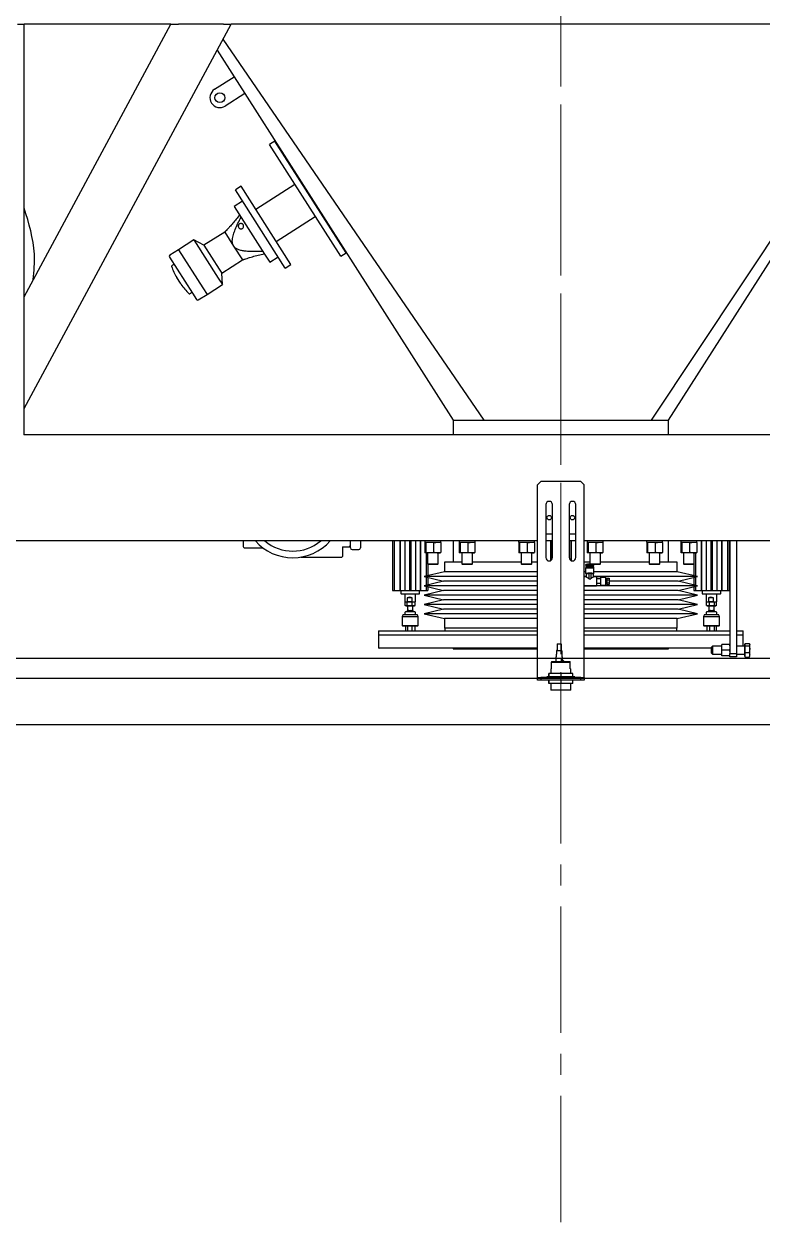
# Model space of a CAD drawing. Header units: millimetres. Extents: x 163705 to 1616509, y 81827 to 302547.
# Drawn here: x 1453676 to 1454789, y 142309 to 144117 of the extents above; entities that cross this region are included whole.
import ezdxf

# ---------------------------------------------------------------- set-up
doc = ezdxf.new("R2010")
doc.units = ezdxf.units.MM
doc.header["$LTSCALE"] = 10
doc.linetypes.add('ACAD_ISO02W100', pattern=[15, 12, -3])
doc.linetypes.add('CENTER2', pattern=[28.575, 19.05, -3.175, 3.175, -3.175])
for name, color, linetype, lineweight in [('1-中心线', 1, 'CENTER2', 0), ('1-建筑轮廓', 7, 'Continuous', 20), ('1-虚线', 8, 'ACAD_ISO02W100', 0)]:
    doc.layers.add(name, color=color, linetype=linetype, lineweight=lineweight)
doc.layers.add('1-隐线', color=8, linetype='Continuous')

# ---------------------------------------------------------------- blocks, each defined once
blk = doc.blocks.new('*U288')
for p, q in [((0, 100, -1), (15400, 100, -19.8)), ((0, 70, -1), (15400, 70, -19.8)), ((0, 0, -0.9), (15400, 0, -21.3))]:
    blk.add_line(p, q)
blk = doc.blocks.new('G$CABE3B3DF')
for p, q in [((991, 1266), (1001, 1266)), ((1001, 685.9), (1313.4, 1266)), ((1001, 854.6), (1222.5, 1266)), ((1222.5, 1266), (1001, 1266)), ((1001, 854.6), (1001, 1266)), ((1222.5, 1266), (1233.9, 1266)), ((1302, 1266), (1233.9, 1266)), ((1302, 1266), (1313.4, 1266)), ((2308.6, 1266), (1313.4, 1266)), ((1301.2, 1243.5), (1694.7, 668)), ((2324.5, 1236.4), (1947.2, 668)), ((1292.3, 1226.8), (1317.9, 1186.5)), ((1973.5, 668), (2329.7, 1226.8)), ((1288.4, 1167.7), (1317.9, 1186.5)), ((1317.9, 1186.5), (1334, 1161.2)), ((1334, 1161.2), (1304.5, 1142.4)), ((1334, 1161.2), (1648.5, 668)), ((1379.7, 1089.6), (1371.3, 1084.2)), ((1487.2, 920.9), (1379.7, 1089.6)), ((1478.8, 915.6), (1371.3, 1084.2)), ((1328.4, 1021.3), (1320, 1015.9)), ((1395.2, 897.8), (1320, 1015.9)), ((1403.6, 903.2), (1328.4, 1021.3)), ((1409.7, 1023.9), (1350.7, 986.3)), ((1330.7, 999), (1318.1, 991)), ((1318.1, 991), (1363.9, 919)), ((1381.3, 938.2), (1440.4, 975.8)), ((1303.8, 952.2), (1272.5, 932.3)), ((1303.8, 952.2), (1317.2, 931.1)), ((1234.1, 925.6), (1221, 917.2)), ((1257.3, 940.4), (1234.1, 925.6)), ((1234.1, 925.6), (1270.8, 868)), ((1234.1, 925.6), (1270.8, 868)), ((1272.5, 932.3), (1257.3, 940.4)), ((1257.3, 940.4), (1294.1, 882.8)), ((1272.5, 932.3), (1295.5, 896.3)), ((1317.2, 931.1), (1330.7, 910.1)), ((1220.4, 914.5), (1255.3, 859.8)), ((1299.4, 890.1), (1330.7, 910.1)), ((1363.9, 919), (1371.8, 906.6)), ((1371.8, 906.6), (1384.5, 914.7)), ((1478.8, 915.6), (1487.2, 920.9)), ((1227, 903.2), (1223.8, 901.2)), ((1295.5, 896.3), (1299.4, 890.1)), ((1300.3, 872.9), (1299.4, 890.1)), ((1395.2, 897.8), (1403.6, 903.2)), ((1236.9, 875), (1231.4, 883.4)), ((1237.8, 873.5), (1236.9, 875)), ((1277.1, 858.1), (1300.3, 872.9)), ((1294.1, 882.8), (1300.3, 872.9)), ((1001, 833.5), (1001, 854.6)), ((1250.7, 859.1), (1253.8, 861.1)), ((1255.3, 859.8), (1261.2, 850.4)), ((1264, 849.8), (1277.1, 858.1)), ((1270.8, 868), (1277.1, 858.1)), ((1270.8, 868), (1277.1, 858.1)), ((1001, 707), (1001, 833.5)), ((1001, 685.9), (1001, 707)), ((1001, 646), (1001, 685.9)), ((1648.5, 668), (1648.5, 646)), ((1648.5, 668), (1694.7, 668)), ((1648.5, 668), (1973.5, 668)), ((1694.7, 668), (1947.2, 668)), ((1947.2, 668), (1973.5, 668)), ((1973.5, 646), (1973.5, 668)), ((2621.2, 646), (1000.8, 646)), ((1781, 575.7), (1776, 570.7)), ((1776, 280.7), (1776, 570.7)), ((1841, 575.7), (1781, 575.7)), ((1846, 570.7), (1841, 575.7)), ((1846, 280.7), (1846, 570.7)), ((1788.5, 540.7), (1788.5, 460.7)), ((1798.5, 460.7), (1798.5, 540.7)), ((1823.5, 540.7), (1823.5, 460.7)), ((1833.5, 460.7), (1833.5, 540.7)), ((1798.5, 496), (1788.5, 496)), ((1833.5, 496), (1823.5, 496)), ((1776, 486), (565, 486)), ((1331.5, 486), (1331.5, 478.5)), ((1334.5, 475.5), (1361.5, 475.5)), ((1481.5, 477), (1490.5, 477)), ((1481.5, 477), (1481.5, 462.5)), ((1493.5, 480), (1493.5, 486)), ((1493.5, 475.5), (1493.5, 480)), ((1496, 473), (1506, 473)), ((1508.5, 486), (1508.5, 475.5)), ((1557.2, 486), (1557.2, 411)), ((1559.6, 486), (1559.6, 411)), ((1568.2, 486), (1568.2, 411)), ((1568.7, 486), (1568.7, 411)), ((1575.5, 486), (1575.5, 411)), ((1582.7, 486), (1582.7, 411)), ((1584.7, 486), (1584.7, 411)), ((1591.9, 486), (1591.9, 411)), ((1598.7, 486), (1598.7, 411)), ((1599.2, 486), (1599.2, 411)), ((1605.6, 486), (1605.6, 483.9)), ((1605.6, 483.9), (1630, 483.9)), ((1605.9, 483.4), (1606.5, 483.9)), ((1605.9, 483.4), (1605.9, 468.4)), ((1606.5, 483.9), (1607.1, 483.4)), ((1607.1, 483.4), (1613, 483.9)), ((1607.1, 483.4), (1607.1, 468.4)), ((1613, 483.9), (1619, 483.4)), ((1619, 483.4), (1619, 468.4)), ((1624.3, 483.9), (1629.7, 483.4)), ((1629.7, 483.4), (1629.1, 483.9)), ((1629.7, 483.4), (1629.7, 468.4)), ((1630, 483.9), (1630, 486)), ((1648.5, 486), (1648.5, 454)), ((1657.4, 486), (1657.4, 483.9)), ((1657.4, 483.9), (1681.8, 483.9)), ((1657.7, 483.4), (1658.3, 483.9)), ((1657.7, 483.4), (1657.7, 468.4)), ((1658.3, 483.9), (1658.9, 483.4)), ((1658.9, 483.4), (1664.8, 483.9)), ((1658.9, 483.4), (1658.9, 468.4)), ((1664.8, 483.9), (1670.7, 483.4)), ((1670.7, 483.4), (1670.7, 468.4)), ((1676.1, 483.9), (1681.4, 483.4)), ((1681.4, 483.4), (1680.9, 483.9)), ((1681.4, 483.4), (1681.4, 468.4)), ((1681.8, 483.9), (1681.8, 486)), ((1747.1, 486), (1747.1, 483.9)), ((1747.1, 483.9), (1771.4, 483.9)), ((1747.4, 483.4), (1747.9, 483.9)), ((1747.4, 483.4), (1747.4, 468.4)), ((1747.9, 483.9), (1748.5, 483.4)), ((1748.5, 483.4), (1754.5, 483.9)), ((1748.5, 483.4), (1748.5, 468.4)), ((1754.5, 483.9), (1760.4, 483.4)), ((1760.4, 483.4), (1760.4, 468.4)), ((1765.8, 483.9), (1771.1, 483.4)), ((1771.1, 483.4), (1770.5, 483.9)), ((1771.1, 483.4), (1771.1, 468.4)), ((1771.4, 483.9), (1771.4, 486)), ((1798.5, 486), (1788.5, 486)), ((1795.5, 486), (1795.5, 456.1)), ((1796, 486), (1796, 456.3)), ((1833.5, 486), (1823.5, 486)), ((1826, 486), (1826, 456.3)), ((1826.5, 486), (1826.5, 456.1)), ((2481, 486), (1846, 486)), ((1850.6, 486), (1850.6, 483.9)), ((1850.6, 483.9), (1874.9, 483.9)), ((1850.9, 483.4), (1851.5, 483.9)), ((1850.9, 483.4), (1850.9, 468.4)), ((1851.5, 483.9), (1852.1, 483.4)), ((1852.1, 483.4), (1858, 483.9)), ((1852.1, 483.4), (1852.1, 468.4)), ((1858, 483.9), (1863.9, 483.4)), ((1863.9, 483.4), (1863.9, 468.4)), ((1869.3, 483.9), (1874.6, 483.4)), ((1874.6, 483.4), (1874.1, 483.9)), ((1874.6, 483.4), (1874.6, 468.4)), ((1874.9, 483.9), (1874.9, 486)), ((1940.2, 486), (1940.2, 483.9)), ((1940.2, 483.9), (1964.6, 483.9)), ((1940.6, 483.4), (1941.1, 483.9)), ((1940.6, 483.4), (1940.6, 468.4)), ((1941.1, 483.9), (1941.7, 483.4)), ((1941.7, 483.4), (1947.7, 483.9)), ((1941.7, 483.4), (1941.7, 468.4)), ((1947.7, 483.9), (1953.6, 483.4)), ((1953.6, 483.4), (1953.6, 468.4)), ((1958.9, 483.9), (1964.3, 483.4)), ((1964.3, 483.4), (1963.7, 483.9)), ((1964.3, 483.4), (1964.3, 468.4)), ((1964.6, 483.9), (1964.6, 486)), ((1973.5, 454), (1973.5, 486)), ((1992, 486), (1992, 483.9)), ((1992, 483.9), (2016.4, 483.9)), ((1992.3, 483.4), (1992.9, 483.9)), ((1992.3, 483.4), (1992.3, 468.4)), ((1992.9, 483.9), (1993.5, 483.4)), ((1993.5, 483.4), (1999.4, 483.9)), ((1993.5, 483.4), (1993.5, 468.4)), ((1999.4, 483.9), (2005.3, 483.4)), ((2005.3, 483.4), (2005.3, 468.4)), ((2010.7, 483.9), (2016.1, 483.4)), ((2016.1, 483.4), (2015.5, 483.9)), ((2016.1, 483.4), (2016.1, 468.4)), ((2016.4, 483.9), (2016.4, 486)), ((2022.8, 486), (2022.8, 411)), ((2023.3, 486), (2023.3, 411)), ((2030.1, 486), (2030.1, 411)), ((2037.3, 486), (2037.3, 411)), ((2039.3, 486), (2039.3, 411)), ((2046.5, 486), (2046.5, 411)), ((2053.3, 486), (2053.3, 411)), ((2053.8, 486), (2053.8, 411)), ((2062.4, 486), (2062.4, 411)), ((2064.8, 486), (2064.8, 411)), ((2066, 486), (2066, 316)), ((2076, 486), (2076, 316)), ((1418.7, 461.5), (1480.5, 461.5)), ((1606.5, 468), (1605.9, 468.4)), ((1607.1, 468.4), (1606.5, 468)), ((1613, 468), (1606.5, 468)), ((1613, 468), (1607.1, 468.4)), ((1607.8, 468), (1607.8, 432.7)), ((1609.8, 468), (1609.8, 451.5)), ((1619, 468.4), (1613, 468)), ((1624.3, 468), (1613, 468)), ((1629.7, 468.4), (1624.3, 468)), ((1624.3, 468), (1629.1, 468)), ((1625.8, 451.5), (1625.8, 468)), ((1629.1, 468), (1629.7, 468.4)), ((1635.5, 454), (1635.5, 439.4)), ((1661.6, 454), (1635.5, 454)), ((1658.3, 468), (1657.7, 468.4)), ((1658.9, 468.4), (1658.3, 468)), ((1664.8, 468), (1658.3, 468)), ((1664.8, 468), (1658.9, 468.4)), ((1661.6, 468), (1661.6, 451.5)), ((1670.7, 468.4), (1664.8, 468)), ((1676.1, 468), (1664.8, 468)), ((1681.4, 468.4), (1676.1, 468)), ((1676.1, 468), (1680.9, 468)), ((1677.6, 451.5), (1677.6, 468)), ((1751.2, 454), (1677.6, 454)), ((1680.9, 468), (1681.4, 468.4)), ((1747.9, 468), (1747.4, 468.4)), ((1748.5, 468.4), (1747.9, 468)), ((1754.5, 468), (1747.9, 468)), ((1754.5, 468), (1748.5, 468.4)), ((1751.2, 468), (1751.2, 451.5)), ((1760.4, 468.4), (1754.5, 468)), ((1765.8, 468), (1754.5, 468)), ((1771.1, 468.4), (1765.8, 468)), ((1765.8, 468), (1770.6, 468)), ((1767.2, 451.5), (1767.2, 468)), ((1776, 454), (1767.2, 454)), ((1770.5, 468), (1771.1, 468.4)), ((1854.8, 454), (1846, 454)), ((1851.5, 468), (1850.9, 468.4)), ((1852.1, 468.4), (1851.5, 468)), ((1858, 468), (1851.5, 468)), ((1858, 468), (1852.1, 468.4)), ((1854.8, 468), (1854.8, 451.5)), ((1863.9, 468.4), (1858, 468)), ((1869.3, 468), (1858, 468)), ((1874.6, 468.4), (1869.3, 468)), ((1869.3, 468), (1874.1, 468)), ((1870.8, 451.5), (1870.8, 468)), ((1944.4, 454), (1870.8, 454)), ((1874.1, 468), (1874.6, 468.4)), ((1941.1, 468), (1940.6, 468.4)), ((1941.7, 468.4), (1941.1, 468)), ((1947.7, 468), (1941.1, 468)), ((1947.7, 468), (1941.7, 468.4)), ((1944.4, 468), (1944.4, 451.5)), ((1953.6, 468.4), (1947.7, 468)), ((1958.9, 468), (1947.7, 468)), ((1964.3, 468.4), (1958.9, 468)), ((1958.9, 468), (1963.7, 468)), ((1960.4, 451.5), (1960.4, 468)), ((1986.5, 454), (1960.4, 454)), ((1963.7, 468), (1964.3, 468.4)), ((1986.5, 439.4), (1986.5, 454)), ((1992.9, 468), (1992.3, 468.4)), ((1993.5, 468.4), (1992.9, 468)), ((1999.4, 468), (1992.9, 468)), ((1999.4, 468), (1993.5, 468.4)), ((1996.2, 468), (1996.2, 451.5)), ((2005.3, 468.4), (1999.4, 468)), ((2010.7, 468), (1999.4, 468)), ((2016.1, 468.4), (2010.7, 468)), ((2010.7, 468), (2015.5, 468)), ((2012.2, 451.5), (2012.2, 468)), ((2014.2, 468), (2014.2, 432.7)), ((2015.5, 468), (2016.1, 468.4)), ((1635.5, 439.4), (1604.7, 432)), ((1609.8, 451.5), (1610.8, 450.5)), ((1609.8, 451.5), (1625.8, 451.5)), ((1610.2, 451.1), (1610.2, 433.3)), ((1624.8, 450.5), (1610.8, 450.5)), ((1624.8, 450.5), (1625.8, 451.5)), ((1776, 439.4), (1635.5, 439.4)), ((1661.6, 451.5), (1662.6, 450.5)), ((1661.6, 451.5), (1677.6, 451.5)), ((1676.6, 450.5), (1662.6, 450.5)), ((1676.6, 450.5), (1677.6, 451.5)), ((1751.2, 451.5), (1752.2, 450.5)), ((1751.2, 451.5), (1767.2, 451.5)), ((1766.2, 450.5), (1752.2, 450.5)), ((1766.2, 450.5), (1767.2, 451.5)), ((1848.4, 439.4), (1846, 439.4)), ((1848.4, 450), (1848.4, 448.6)), ((1848.4, 444.8), (1848.4, 436.9)), ((1848.8, 446.8), (1848.4, 444.8)), ((1848.5, 436.8), (1849.1, 436.2)), ((1851.5, 450.7), (1848.7, 450.2)), ((1848.9, 447.5), (1848.9, 446.8)), ((1849.2, 447.8), (1849, 447.6)), ((1849.1, 436.2), (1849.1, 431.9)), ((1851, 448.3), (1851, 447.9)), ((1853.2, 436.7), (1853.2, 428.9)), ((1854.8, 451.5), (1855.5, 450.8)), ((1854.8, 451.5), (1870.8, 451.5)), ((1856.2, 436.7), (1856.2, 428.9)), ((1860.7, 450.2), (1857.9, 450.7)), ((1858.4, 447.9), (1858.4, 448.3)), ((1869.8, 450.5), (1859.1, 450.5)), ((1860.4, 447.6), (1860.2, 447.8)), ((1860.3, 436.2), (1860.9, 436.8)), ((1860.3, 431.9), (1860.3, 436.2)), ((1860.4, 446.8), (1860.4, 447.5)), ((1860.9, 444.8), (1860.6, 446.8)), ((1860.9, 448.6), (1860.9, 450)), ((1860.9, 436.9), (1860.9, 444.8)), ((1986.5, 439.4), (1860.9, 439.4)), ((1869.8, 450.5), (1870.8, 451.5)), ((1944.4, 451.5), (1945.4, 450.5)), ((1944.4, 451.5), (1960.4, 451.5)), ((1959.4, 450.5), (1945.4, 450.5)), ((1959.4, 450.5), (1960.4, 451.5)), ((2017.3, 432), (1986.5, 439.4)), ((1996.2, 451.5), (1997.2, 450.5)), ((1996.2, 451.5), (2012.2, 451.5)), ((2011.2, 450.5), (1997.2, 450.5)), ((2011.2, 450.5), (2012.2, 451.5)), ((2011.8, 451.1), (2011.8, 433.3)), ((1604.7, 432), (1633.9, 425)), ((1776, 432), (1604.7, 432)), ((1633.9, 425), (1604.7, 418)), ((1604.7, 418), (1633.9, 411)), ((1776, 418), (1604.7, 418)), ((1607.8, 431.2), (1607.8, 418.7)), ((1607.8, 417.2), (1607.8, 411)), ((1610.2, 430.6), (1610.2, 419.3)), ((1610.2, 416.6), (1610.2, 411)), ((1776, 425), (1633.9, 425)), ((1849.1, 432), (1846, 432)), ((1849.1, 431.9), (1846, 431.9)), ((1846, 418.1), (1864.9, 418.1)), ((2017.3, 418), (1846, 418)), ((2017.3, 432), (1860.3, 432)), ((1864.9, 431.9), (1860.3, 431.9)), ((1864.9, 431.9), (1864.9, 428.6)), ((1870.9, 431.9), (1864.9, 431.9)), ((1864.9, 431.9), (1864.9, 431.9)), ((1864.9, 428.6), (1864.9, 421.8)), ((1870.9, 428.6), (1864.9, 428.6)), ((1864.9, 428.6), (1864.9, 428.6)), ((1864.9, 428.6), (1864.9, 428.6)), ((1864.9, 421.8), (1864.9, 421.7)), ((1864.9, 421.7), (1864.9, 418.1)), ((1870.9, 421.7), (1864.9, 421.7)), ((1864.9, 421.7), (1864.9, 421.7)), ((1864.9, 418.1), (1864.9, 418)), ((1870.9, 418), (1864.9, 418)), ((1870.9, 431.9), (1870.9, 428.6)), ((1878.3, 430.9), (1870.9, 430.9)), ((1870.9, 428.6), (1870.9, 421.7)), ((1870.9, 421.7), (1870.9, 418)), ((1870.9, 419.1), (1878.3, 419.1)), ((1879.3, 429), (1878.3, 430.9)), ((1878.3, 430.9), (1878.3, 419.1)), ((1878.3, 419.1), (1879.3, 421)), ((1880.3, 429), (1879.3, 429)), ((1879.3, 429), (1879.3, 421)), ((1879.3, 421), (1880.3, 421)), ((1880.3, 429.6), (1880.3, 428.5)), ((1880.3, 429.6), (1884.1, 429.6)), ((1880.3, 428.5), (1880.3, 427.4)), ((1880.3, 427.4), (1880.3, 425.1)), ((1880.3, 427.4), (1884.1, 427.4)), ((1880.3, 425.1), (1880.3, 422.8)), ((1880.3, 422.8), (1880.3, 421.6)), ((1880.3, 422.8), (1884.1, 422.8)), ((1880.3, 421.6), (1880.3, 420.3)), ((1880.3, 420.3), (1884.1, 420.3)), ((1884.1, 429.6), (1884.1, 427.4)), ((1884.1, 427.4), (1884.1, 422.8)), ((1988.1, 425), (1884.1, 425)), ((1884.1, 422.8), (1884.1, 420.3)), ((1988.1, 425), (2017.3, 432)), ((2017.3, 418), (1988.1, 425)), ((1988.1, 411), (2017.3, 418)), ((2011.8, 430.6), (2011.8, 419.3)), ((2011.8, 416.6), (2011.8, 411)), ((2014.2, 431.2), (2014.2, 418.7)), ((2014.2, 417.2), (2014.2, 411)), ((1557.2, 411), (1559.6, 411)), ((1559.6, 411), (1568.2, 411)), ((1568.2, 411), (1568.7, 411)), ((1568.7, 411), (1575.3, 411)), ((1569.7, 411), (1569.7, 406.5)), ((1570.2, 406), (1597.2, 406)), ((1575.3, 411), (1575.5, 411)), ((1575.5, 411), (1582.7, 411)), ((1575.7, 406), (1575.7, 394.2)), ((1579.2, 400), (1579.2, 394.2)), ((1586.9, 400), (1579.2, 400)), ((1582.7, 411), (1582.9, 411)), ((1582.9, 411), (1584.5, 411)), ((1584.5, 411), (1584.7, 411)), ((1584.7, 411), (1591.9, 411)), ((1586.9, 394.2), (1586.9, 400)), ((1591.7, 394.2), (1591.7, 406)), ((1591.9, 411), (1592.1, 411)), ((1592.1, 411), (1598.7, 411)), ((1597.7, 406.5), (1597.7, 411)), ((1598.7, 411), (1599.2, 411)), ((1599.2, 411), (1607.8, 411)), ((1633.9, 411), (1604.7, 404)), ((1604.7, 404), (1633.9, 397)), ((1776, 404), (1604.7, 404)), ((1607.8, 411), (1610.2, 411)), ((1776, 411), (1633.9, 411)), ((1988.1, 411), (1846, 411)), ((2017.3, 404), (1846, 404)), ((2017.3, 404), (1988.1, 411)), ((1988.1, 397), (2017.3, 404)), ((2011.8, 411), (2014.2, 411)), ((2014.2, 411), (2022.8, 411)), ((2022.8, 411), (2023.3, 411)), ((2023.3, 411), (2029.9, 411)), ((2024.3, 411), (2024.3, 406.5)), ((2024.8, 406), (2051.8, 406)), ((2029.9, 411), (2030.1, 411)), ((2030.1, 411), (2037.3, 411)), ((2030.3, 406), (2030.3, 394.2)), ((2033.8, 400), (2033.8, 394.2)), ((2041.5, 400), (2033.8, 400)), ((2037.3, 411), (2037.5, 411)), ((2037.5, 411), (2039.1, 411)), ((2039.1, 411), (2039.3, 411)), ((2039.3, 411), (2046.5, 411)), ((2041.5, 394.2), (2041.5, 400)), ((2046.3, 394.2), (2046.3, 406)), ((2046.5, 411), (2046.7, 411)), ((2046.7, 411), (2053.3, 411)), ((2052.3, 406.5), (2052.3, 411)), ((2053.3, 411), (2053.8, 411)), ((2053.8, 411), (2062.4, 411)), ((2062.4, 411), (2064.8, 411)), ((1575.7, 394.2), (1575.9, 394)), ((1575.7, 394.2), (1579.2, 394.2)), ((1575.9, 394), (1579.7, 394)), ((1576.2, 393.4), (1577.7, 394)), ((1576.2, 388.5), (1576.2, 393.4)), ((1577.7, 388), (1576.2, 388.5)), ((1577.2, 394), (1576.5, 393.6)), ((1576.5, 388.3), (1577.2, 388)), ((1577.2, 388), (1577.7, 388)), ((1577.7, 394), (1579.2, 393.4)), ((1579.2, 388.5), (1577.7, 388)), ((1577.7, 388), (1582.9, 388)), ((1579.2, 393.4), (1582.9, 394)), ((1579.2, 388.5), (1579.2, 393.4)), ((1582.9, 388), (1579.2, 388.5)), ((1579.4, 381), (1579.2, 380.8)), ((1579.2, 380.8), (1579.2, 378.8)), ((1579.2, 380.8), (1581.2, 380.8)), ((1579.4, 381), (1581.6, 381)), ((1586.3, 394), (1579.7, 394)), ((1579.7, 388), (1579.7, 381)), ((1581.2, 380.8), (1581.2, 378.8)), ((1581.6, 381), (1583.2, 381)), ((1582.9, 394), (1586.7, 393.4)), ((1586.7, 388.5), (1582.9, 388)), ((1582.9, 388), (1588.9, 388)), ((1583.2, 381), (1584.8, 381)), ((1584.8, 381), (1588, 381)), ((1585.3, 380.8), (1588.2, 380.8)), ((1585.3, 378.8), (1585.3, 380.8)), ((1586.3, 394), (1591.4, 394)), ((1586.7, 393.4), (1588.9, 394)), ((1586.7, 388.5), (1586.7, 393.4)), ((1588.9, 388), (1586.7, 388.5)), ((1586.9, 394.2), (1591.7, 394.2)), ((1587.7, 381), (1587.7, 388)), ((1588.2, 380.8), (1588, 381)), ((1588.2, 378.8), (1588.2, 380.8)), ((1588.9, 394), (1591.1, 393.4)), ((1591.1, 388.5), (1588.9, 388)), ((1588.9, 388), (1590.2, 388)), ((1590.8, 393.6), (1590.2, 394)), ((1590.2, 388), (1590.8, 388.3)), ((1591.1, 393.4), (1590.8, 393.5)), ((1590.8, 388.4), (1591.1, 388.5)), ((1591.1, 388.5), (1591.1, 393.4)), ((1591.4, 394), (1591.7, 394.2)), ((1633.9, 397), (1604.7, 390)), ((1604.7, 390), (1633.9, 383)), ((1776, 390), (1604.7, 390)), ((1633.9, 383), (1604.7, 376)), ((1776, 397), (1633.9, 397)), ((1776, 383), (1633.9, 383)), ((1988.1, 397), (1846, 397)), ((2017.3, 390), (1846, 390)), ((1988.1, 383), (1846, 383)), ((2017.3, 390), (1988.1, 397)), ((1988.1, 383), (2017.3, 390)), ((2017.3, 376), (1988.1, 383)), ((2030.3, 394.2), (2030.6, 394)), ((2030.3, 394.2), (2033.8, 394.2)), ((2030.6, 394), (2034.4, 394)), ((2030.9, 393.4), (2033.1, 394)), ((2031.2, 393.5), (2030.9, 393.4)), ((2030.9, 388.5), (2030.9, 393.4)), ((2033.1, 388), (2030.9, 388.5)), ((2030.9, 388.5), (2031.2, 388.4)), ((2031.8, 394), (2031.2, 393.6)), ((2031.2, 388.3), (2031.8, 388)), ((2031.8, 388), (2033.1, 388)), ((2033.1, 394), (2035.3, 393.4)), ((2035.3, 388.5), (2033.1, 388)), ((2033.1, 388), (2039.1, 388)), ((2034, 381), (2033.8, 380.8)), ((2033.8, 380.8), (2033.8, 378.8)), ((2033.8, 380.8), (2036.7, 380.8)), ((2034, 381), (2037.2, 381)), ((2034.3, 388), (2034.3, 381)), ((2041, 394), (2034.4, 394)), ((2035.3, 393.4), (2039.1, 394)), ((2035.3, 388.5), (2035.3, 393.4)), ((2039.1, 388), (2035.3, 388.5)), ((2036.7, 380.8), (2036.7, 378.8)), ((2037.2, 381), (2038.8, 381)), ((2038.8, 381), (2040.4, 381)), ((2039.1, 394), (2042.8, 393.4)), ((2042.8, 388.5), (2039.1, 388)), ((2039.1, 388), (2044.3, 388)), ((2040.4, 381), (2042.6, 381)), ((2040.8, 378.8), (2040.8, 380.8)), ((2040.8, 380.8), (2042.8, 380.8)), ((2041, 394), (2046.1, 394)), ((2041.5, 394.2), (2046.3, 394.2)), ((2042.3, 381), (2042.3, 388)), ((2042.8, 380.8), (2042.6, 381)), ((2042.8, 393.4), (2044.3, 394)), ((2042.8, 388.5), (2042.8, 393.4)), ((2044.3, 388), (2042.8, 388.5)), ((2042.8, 378.8), (2042.8, 380.8)), ((2044.3, 394), (2045.8, 393.4)), ((2045.8, 388.5), (2044.3, 388)), ((2044.3, 388), (2044.8, 388)), ((2045.5, 393.6), (2044.8, 394)), ((2044.8, 388), (2045.5, 388.3)), ((2045.8, 388.5), (2045.8, 393.4)), ((2046.1, 394), (2046.3, 394.2)), ((1573.2, 375), (1571.7, 372)), ((1571.7, 372), (1571.7, 358.5)), ((1571.7, 372), (1582.3, 372)), ((1573.2, 375), (1582.5, 375)), ((1575.7, 378), (1575.7, 375)), ((1590.9, 378.8), (1576.5, 378.8)), ((1582.3, 372), (1595.7, 372)), ((1582.5, 375), (1594.1, 375)), ((1591.7, 375), (1591.7, 378)), ((1595.7, 372), (1594.1, 375)), ((1595.7, 358.5), (1595.7, 372)), ((1604.7, 376), (1635.5, 368.6)), ((1776, 376), (1604.7, 376)), ((1635.5, 368.6), (1635.5, 354)), ((1776, 368.6), (1635.5, 368.6)), ((2017.3, 376), (1846, 376)), ((1986.5, 368.6), (1846, 368.6)), ((1986.5, 368.6), (2017.3, 376)), ((1986.5, 354), (1986.5, 368.6)), ((2027.9, 375), (2026.3, 372)), ((2026.3, 372), (2026.3, 358.5)), ((2026.3, 372), (2039.7, 372)), ((2027.9, 375), (2039.5, 375)), ((2030.3, 378), (2030.3, 375)), ((2045.5, 378.8), (2031.1, 378.8)), ((2039.5, 375), (2048.8, 375)), ((2039.7, 372), (2050.3, 372)), ((2046.3, 375), (2046.3, 378)), ((2050.3, 372), (2048.8, 375)), ((2050.3, 358.5), (2050.3, 372)), ((1536, 350), (1536, 344)), ((1536, 350), (1776, 350)), ((1536, 344), (1776, 344)), ((1571.7, 358.5), (1572.2, 358)), ((1571.7, 358.5), (1582.3, 358.5)), ((1572.2, 358), (1582.4, 358)), ((1576.8, 358), (1576.8, 350.5)), ((1576.8, 350.5), (1578.2, 350)), ((1577.1, 350.3), (1577.7, 350)), ((1578.2, 350), (1579.5, 350.5)), ((1579.5, 358), (1579.5, 350.5)), ((1579.5, 350.5), (1583, 350)), ((1582.3, 358.5), (1595.7, 358.5)), ((1582.4, 358), (1595.2, 358)), ((1583, 350), (1586.4, 350.5)), ((1586.4, 358), (1586.4, 350.5)), ((1586.4, 350.5), (1588.5, 350)), ((1588.5, 350), (1590.6, 350.5)), ((1589.7, 350), (1590.2, 350.3)), ((1590.6, 350.5), (1590.2, 350.4)), ((1590.6, 358), (1590.6, 350.5)), ((1595.2, 358), (1595.7, 358.5)), ((1776, 354), (1635.5, 354)), ((1636, 354), (1636, 350)), ((1986.5, 354), (1846, 354)), ((1846, 350), (2066, 350)), ((1846, 344), (2066, 344)), ((1986, 350), (1986, 354)), ((2026.3, 358.5), (2026.8, 358)), ((2026.3, 358.5), (2039.7, 358.5)), ((2026.8, 358), (2039.6, 358)), ((2031.4, 358), (2031.4, 350.5)), ((2031.4, 350.5), (2033.5, 350)), ((2031.8, 350.4), (2031.4, 350.5)), ((2031.8, 350.3), (2032.3, 350)), ((2033.5, 350), (2035.6, 350.5)), ((2035.6, 358), (2035.6, 350.5)), ((2035.6, 350.5), (2039, 350)), ((2039, 350), (2042.5, 350.5)), ((2039.6, 358), (2049.8, 358)), ((2039.7, 358.5), (2050.3, 358.5)), ((2042.5, 358), (2042.5, 350.5)), ((2042.5, 350.5), (2043.8, 350)), ((2043.8, 350), (2045.2, 350.5)), ((2044.3, 350), (2044.9, 350.3)), ((2045.2, 358), (2045.2, 350.5)), ((2049.8, 358), (2050.3, 358.5)), ((2076, 350), (2086, 350)), ((2076, 344), (2086, 344)), ((2086, 344), (2086, 350)), ((1536, 343), (1536, 325)), ((1805.5, 330.7), (1805.5, 320.7)), ((1805.5, 330.7), (1811.5, 330.7)), ((1811.5, 330.7), (1811.5, 320.7)), ((2039.9, 327), (2038.5, 325.6)), ((2038.5, 316.4), (2038.5, 325.6)), ((2053.8, 327), (2039.9, 327)), ((2039.9, 327), (2039.9, 315)), ((2053.8, 325.3), (2054.2, 329.6)), ((2053.8, 325.3), (2053.8, 329.6)), ((2065.6, 329.6), (2054.2, 329.6)), ((2065.6, 329.6), (2066, 325.3)), ((2087.9, 327), (2076, 327)), ((2086, 327), (2086, 343)), ((2089.1, 330), (2088.5, 330)), ((2088.5, 322.4), (2088.5, 330)), ((2089.1, 331), (2089.3, 331.2)), ((2089.1, 329.4), (2089.1, 331)), ((2089.1, 327.8), (2089.1, 329.4)), ((2089.3, 327.5), (2089.1, 327.8)), ((2089.1, 327.8), (2089.1, 326.8)), ((2089.1, 326.8), (2089.3, 327.5)), ((2089.1, 322.4), (2089.1, 326.8)), ((2089.3, 331.2), (2095.2, 331.2)), ((2089.3, 327.5), (2095.2, 327.5)), ((2096, 330), (2095.6, 330.6)), ((2096, 329.4), (2096, 330)), ((2096, 322.4), (2096, 329.4)), ((1776, 324), (1537, 324)), ((1648.5, 324), (1648.5, 323)), ((1648.5, 323), (1776, 323)), ((1803.4, 308.7), (1803.4, 303.7)), ((1803.4, 308.7), (1812.1, 308.7)), ((1804.5, 320.2), (1804.5, 315.1)), ((1805, 320.7), (1812, 320.7)), ((1812.1, 304.6), (1812.1, 308.7)), ((1813.5, 308.7), (1812.1, 308.7)), ((1812.5, 320.2), (1812.5, 315.1)), ((1813.5, 306.2), (1813.5, 308.7)), ((2038.5, 324), (1846, 324)), ((1846, 323), (1973.5, 323)), ((1973.5, 323), (1973.5, 324)), ((2038.5, 316.4), (2039.9, 315)), ((2039.9, 315), (2053.8, 315)), ((2054.2, 321), (2053.8, 325.3)), ((2053.8, 316.7), (2053.8, 325.3)), ((2053.8, 316.7), (2054.2, 321)), ((2054.2, 312.4), (2053.8, 316.7)), ((2053.8, 312.4), (2053.8, 316.7)), ((2065.6, 321), (2054.2, 321)), ((2065.6, 312.4), (2054.2, 312.4)), ((2066, 325.3), (2065.6, 321)), ((2065.6, 321), (2066, 316.7)), ((2066, 316.7), (2065.6, 312.4)), ((2066, 316), (2076, 316)), ((2066, 311), (2066, 316)), ((2076, 311), (2066, 311)), ((2076, 316), (2076, 311)), ((2076, 315), (2087.9, 315)), ((2088.5, 312), (2088.5, 322.4)), ((2088.5, 312), (2089.1, 312)), ((2089.1, 318), (2089.1, 322.4)), ((2089.3, 317.3), (2089.1, 318)), ((2089.1, 318), (2089.1, 316.8)), ((2089.1, 316.8), (2089.3, 317.3)), ((2089.1, 314), (2089.1, 316.8)), ((2089.1, 311.2), (2089.1, 314)), ((2089.3, 310.7), (2089.1, 311.2)), ((2089.1, 311.2), (2089.1, 311)), ((2089.1, 311), (2089.3, 310.7)), ((2089.3, 317.3), (2095.2, 317.3)), ((2089.3, 310.7), (2095.2, 310.7)), ((2095.2, 310.7), (2095.6, 311.3)), ((2095.6, 311.3), (2096, 312)), ((2096, 314), (2096, 322.4)), ((2096, 312), (2096, 314)), ((1796, 292.7), (1796, 285.7)), ((1796, 292.7), (1797.1, 292.7)), ((1796, 292.7), (1796, 292.7)), ((1796.9, 292.7), (1796.9, 302.7)), ((1796.9, 302.7), (1797, 302.7)), ((1797, 303.7), (1797, 302.7)), ((1797, 303.7), (1825, 303.7)), ((1797, 303.7), (1797, 303.7)), ((1797, 302.7), (1797.1, 302.7)), ((1797, 302.7), (1797, 302.7)), ((1797.1, 292.7), (1797.1, 302.7)), ((1797.1, 302.7), (1825.1, 302.7)), ((1797.1, 302.7), (1797.1, 302.7)), ((1812.1, 306.2), (1813.5, 306.2)), ((1815.3, 304.2), (1813.5, 306.2)), ((1814.7, 304.2), (1815.4, 304.2)), ((1815.4, 304.2), (1815.4, 303.7)), ((1825, 302.7), (1825, 303.7)), ((1825.1, 292.7), (1825.1, 302.7)), ((1825.1, 292.7), (1826, 292.7)), ((1826, 285.7), (1826, 292.7)), ((1776, 279.7), (1776, 280.7)), ((1776, 275.7), (1776, 279.7)), ((1776, 279.7), (1781, 279.7)), ((1781, 275.7), (1776, 275.7)), ((1781, 279.7), (1781, 275.7)), ((1841, 279.7), (1781, 279.7)), ((1841, 275.7), (1781, 275.7)), ((1790, 280.7), (1790, 279.7)), ((1832, 280.7), (1790, 280.7)), ((1790, 280.7), (1790, 280.7)), ((1792.8, 280.7), (1792.8, 285.7)), ((1793.2, 285.7), (1792.8, 285.7)), ((1792.8, 270.7), (1792.8, 275.7)), ((1793.2, 280.7), (1793.2, 285.7)), ((1811.4, 285.7), (1793.2, 285.7)), ((1793.2, 270.7), (1793.2, 275.7)), ((1811.4, 280.7), (1811.4, 285.7)), ((1829.2, 285.7), (1811.4, 285.7)), ((1811.4, 270.7), (1811.4, 275.7)), ((1829.2, 280.7), (1829.2, 285.7)), ((1829.2, 270.7), (1829.2, 275.7)), ((1832, 279.7), (1832, 280.7)), ((1841, 275.7), (1841, 279.7)), ((1841, 279.7), (1846, 279.7)), ((1846, 275.7), (1841, 275.7)), ((1846, 279.7), (1846, 280.7)), ((1846, 279.7), (1846, 275.7)), ((1793.2, 270.7), (1792.8, 270.7)), ((1811.4, 270.7), (1793.2, 270.7)), ((1796, 270.7), (1796, 260.7)), ((1826, 260.7), (1796, 260.7)), ((1796, 260.7), (1796, 260.7)), ((1829.2, 270.7), (1811.4, 270.7)), ((1826, 260.7), (1826, 270.7))]:
    blk.add_line(p, q)
at = {"flags": 128}
blk.add_lwpolyline([(1858.5, 448.5), (1858.8, 448.5), (1859.8, 448.5), (1860.5, 448.6), (1860.9, 448.6), (1860.9, 448.7), (1860.5, 448.7), (1859.8, 448.8), (1858.8, 448.8), (1857.6, 448.8), (1856.2, 448.8), (1854.7, 448.9), (1853.2, 448.8), (1851.8, 448.8), (1850.6, 448.8), (1849.6, 448.8), (1848.9, 448.7), (1848.5, 448.7), (1848.5, 448.6), (1848.9, 448.6), (1849.6, 448.5), (1850.6, 448.5), (1851, 448.5)], dxfattribs=at)
for centre, radius in [((1296.5, 1155.1), 7.5), ((1793.5, 521), 3.4), ((1828.5, 521), 3.4)]:
    blk.add_circle(centre, radius)
for centre, radius, start, end in [((1296.5, 1155.1), 15, 122.5175, 302.5175), ((722.4, 887.5), 296.3, 6.1033, 19.8924), ((693.3, 917.7), 323.7, 353.3769, 0.229), ((1222.1, 915.6), 2, 122.5175, 212.5175), ((1224, 900.8), 0.5, 122.5175, 199.7292), ((1328.2, 938.2), 111.2, 199.7292, 209.4757), ((1226.7, 903.7), 0.5, 302.5175, 32.5175), ((1328.2, 938.2), 111.2, 215.5593, 225.3058), ((1250.4, 859.5), 0.5, 225.3058, 302.5175), ((1254.1, 860.7), 0.5, 32.5175, 122.5175), ((1262.9, 851.5), 2, 212.5175, 302.5175), ((1793.5, 540.7), 5, 0, 180), ((1828.5, 540.7), 5, 0, 180), ((1334.5, 478.5), 3, 180, 270), ((1406.5, 535.5), 75, 221.295, 318.705), ((1406.5, 535.5), 65, 229.5935, 310.4065), ((1490.5, 480), 3, 270, 0), ((1496, 475.5), 2.5, 180, 270), ((1506, 475.5), 2.5, 270, 0), ((1480.5, 462.5), 1, 270, 0), ((1793.5, 460.7), 5, 180, 0), ((1828.5, 460.7), 5, 180, 0), ((1854.7, 382), 68.2, 84.7444, 95.2556), ((1854.7, 376.8), 68.2, 84.7444, 95.2556), ((1854.7, 372), 65.1, 84.4951, 95.5049), ((1854.7, 383.9), 66.6, 84.7516, 95.2416), ((1854.7, 377.8), 69.2, 85.0799, 94.9201), ((1854.7, 381.2), 66.6, 85.0462, 94.9538), ((1852.3, 410.1), 26.3, 87.9562, 96.9675), ((1854.7, 376.8), 71.2, 85.5308, 94.4692), ((1854.7, 401.1), 47.7, 85.1866, 94.7916), ((1854.7, 402), 48.8, 86.1896, 93.8104), ((1854.7, 258.3), 178.5, 89.5184, 90.4816), ((1857, 405.8), 30.6, 83.6705, 91.4057), ((1570.2, 406.5), 0.5, 180, 270), ((1597.2, 406.5), 0.5, 270, 0), ((2024.8, 406.5), 0.5, 180, 270), ((2051.8, 406.5), 0.5, 270, 0), ((1576.5, 378), 0.8, 90, 180), ((1590.9, 378), 0.8, 0, 90), ((2031.1, 378), 0.8, 90, 180), ((2045.5, 378), 0.8, 0, 90), ((1537, 343), 1, 90, 180), ((2085, 343), 1, 0, 90), ((2087.9, 327.6), 0.6, 270, 0), ((1537, 325), 1, 180, 270), ((1783.5, 315.1), 21, 342.2416, 0.0001), ((1805, 320.2), 0.5, 90.0048, 180.0048), ((1812, 320.2), 0.5, 359.9952, 89.9952), ((1833.5, 315.1), 21, 179.9999, 197.7584), ((2087.9, 314.4), 0.6, 0, 90)]:
    blk.add_arc(centre, radius, start, end)
for centre in [(1583.7, 393), (2038.3, 393)]:
    blk.add_ellipse(centre, major_axis=(-5.91, 5.91), ratio=0.911951, start_param=5.038446, end_param=6.049167)
for points, knots in [([(1326.2, 978.2), (1324.5, 976), (1321.3, 971.6), (1316.2, 965.5), (1311.9, 960.6), (1308.4, 956.9), (1306.3, 954.7), (1305, 953.4), (1304.3, 952.8), (1303.9, 952.3), (1303.8, 952.3), (1303.8, 952.2)], [0, 0, 0, 0, 0.194185, 0.388495, 0.5823, 0.699612, 0.816519, 0.863795, 0.911002, 0.955532, 1, 1, 1, 1]), ([(1317.2, 931.1), (1317.2, 931.2), (1316.8, 931.9), (1316.2, 933.2), (1315.5, 935.3), (1315.2, 937.9), (1315.4, 941.1), (1315.9, 944.6), (1317.2, 949.8), (1319.8, 956.8), (1323.7, 965.5), (1326.9, 971.5), (1328.6, 974.5)], [0, 0, 0, 0, 0.006847, 0.047366, 0.089091, 0.148678, 0.209826, 0.293305, 0.376891, 0.548197, 0.773353, 1, 1, 1, 1]), ([(1326.2, 964.4), (1326.6, 964.6), (1327.4, 965), (1328.6, 965.1), (1329.9, 964.9), (1331, 964.2), (1331.9, 963.1), (1332.4, 961.7), (1332.3, 960.2), (1331.8, 958.8), (1330.9, 957.7), (1329.7, 957.2), (1328.5, 957), (1327.2, 957.2), (1326, 957.7), (1325, 958.8), (1324.3, 960.1), (1324.2, 961.5), (1324.7, 962.9), (1325.4, 963.9), (1326, 964.3), (1326.2, 964.4)], [0, 0, 0, 0, 0.049318, 0.098604, 0.148786, 0.201406, 0.25741, 0.316878, 0.377971, 0.436549, 0.488893, 0.535783, 0.581411, 0.629788, 0.683287, 0.741939, 0.803009, 0.862544, 0.918226, 0.97022, 1, 1, 1, 1]), ([(1361.3, 923.1), (1359.1, 923), (1354.8, 922.7), (1348.2, 922.6), (1341.4, 922.7), (1335.1, 923.2), (1329.3, 924.1), (1325, 925.4), (1322, 926.8), (1320.1, 928), (1318.5, 929.4), (1317.6, 930.6), (1317.2, 931.1)], [0, 0, 0, 0, 0.144765, 0.28952, 0.435953, 0.582308, 0.698517, 0.816501, 0.863395, 0.910987, 0.95478, 1, 1, 1, 1]), ([(1330.7, 910.1), (1330.7, 910.1), (1330.7, 910.1), (1330.8, 910.1), (1331.5, 910.4), (1332.5, 910.8), (1334.6, 911.5), (1337.5, 912.5), (1341.4, 913.8), (1347, 915.5), (1354.4, 917.4), (1360.6, 918.7), (1363.7, 919.4)], [0, 0, 0, 0, 0.0068462, 0.0479368, 0.0890747, 0.1493582, 0.2098, 0.322208, 0.4352414, 0.5482249, 0.7740553, 1, 1, 1, 1]), ([(1619, 483.4), (1619.4, 483.5), (1621.2, 483.7), (1622.9, 483.8), (1624.3, 483.9)], [0, 0, 0, 0, 0.2234044, 1, 1, 1, 1]), ([(1670.7, 483.4), (1671.1, 483.5), (1672.9, 483.7), (1674.7, 483.8), (1676.1, 483.9)], [0, 0, 0, 0, 0.223404, 1, 1, 1, 1]), ([(1760.4, 483.4), (1760.8, 483.5), (1762.6, 483.7), (1764.4, 483.8), (1765.8, 483.9)], [0, 0, 0, 0, 0.223404, 1, 1, 1, 1]), ([(1863.9, 483.4), (1864.3, 483.5), (1866.1, 483.7), (1867.9, 483.8), (1869.3, 483.9)], [0, 0, 0, 0, 0.223404, 1, 1, 1, 1]), ([(1953.6, 483.4), (1954, 483.5), (1955.8, 483.7), (1957.5, 483.8), (1958.9, 483.9)], [0, 0, 0, 0, 0.223404, 1, 1, 1, 1]), ([(2005.3, 483.4), (2005.7, 483.5), (2007.5, 483.7), (2009.3, 483.8), (2010.7, 483.9)], [0, 0, 0, 0, 0.2234044, 1, 1, 1, 1]), ([(1624.3, 468), (1622.9, 468), (1621.2, 468.1), (1619.4, 468.4), (1619, 468.4)], [0, 0, 0, 0, 0.776596, 1, 1, 1, 1]), ([(1676.1, 468), (1674.7, 468), (1672.9, 468.1), (1671.1, 468.4), (1670.7, 468.4)], [0, 0, 0, 0, 0.776596, 1, 1, 1, 1]), ([(1765.8, 468), (1764.4, 468), (1762.6, 468.1), (1760.8, 468.4), (1760.4, 468.4)], [0, 0, 0, 0, 0.776596, 1, 1, 1, 1]), ([(1869.3, 468), (1867.9, 468), (1866.1, 468.1), (1864.3, 468.4), (1863.9, 468.4)], [0, 0, 0, 0, 0.776596, 1, 1, 1, 1]), ([(1958.9, 468), (1957.5, 468), (1955.8, 468.1), (1954, 468.4), (1953.6, 468.4)], [0, 0, 0, 0, 0.776596, 1, 1, 1, 1]), ([(2010.7, 468), (2009.3, 468), (2007.5, 468.1), (2005.7, 468.4), (2005.3, 468.4)], [0, 0, 0, 0, 0.776596, 1, 1, 1, 1]), ([(1850.8, 448.6), (1850.8, 448.6), (1850.8, 448.6), (1850.8, 448.6), (1850.9, 448.6), (1851, 448.5), (1851, 448.4), (1851, 448.4), (1851, 448.4)], [0, 0, 0, 0, 0.202991, 0.411094, 0.573001, 0.736241, 0.918343, 1, 1, 1, 1]), ([(1858.4, 448.3), (1858.4, 448.4), (1858.4, 448.4), (1858.4, 448.5), (1858.5, 448.6), (1858.5, 448.6), (1858.6, 448.6), (1858.6, 448.6), (1858.6, 448.6), (1858.6, 448.6)], [0, 0, 0, 0, 0.082429, 0.214522, 0.326258, 0.429247, 0.540082, 0.700071, 1, 1, 1, 1]), ([(1849.1, 431.8), (1849.1, 431.8), (1849.1, 431.8), (1849.5, 431.6), (1850.2, 431.1), (1851.5, 430.2), (1852.6, 429.7), (1853.2, 429.4)], [0, 0, 0, 0, 0.0955609, 0.2270159, 0.4846758, 0.742466, 1, 1, 1, 1]), ([(1853.2, 428.9), (1853.4, 428.9), (1853.9, 428.7), (1854.7, 428.6), (1855.5, 428.7), (1856, 428.9), (1856.2, 428.9)], [0, 0, 0, 0, 0.2497492, 0.4999105, 0.7485531, 1, 1, 1, 1]), ([(1856.2, 429.4), (1856.8, 429.7), (1857.9, 430.2), (1859.2, 431.1), (1859.9, 431.6), (1860.3, 431.8), (1860.3, 431.8), (1860.3, 431.8)], [0, 0, 0, 0, 0.257078, 0.514114, 0.7705, 0.902071, 1, 1, 1, 1]), ([(1579.2, 394.2), (1579.3, 394.2), (1579.4, 394.1), (1579.6, 394), (1579.7, 394)], [0, 0, 0, 0, 0.560003, 1, 1, 1, 1]), ([(1581.6, 381), (1581.6, 380.9), (1581.4, 380.9), (1581.2, 380.8), (1581.2, 380.8)], [0, 0, 0, 0, 0.561148, 1, 1, 1, 1]), ([(1585.3, 380.8), (1585.2, 380.8), (1585, 380.9), (1584.9, 380.9), (1584.8, 381)], [0, 0, 0, 0, 0.559745, 1, 1, 1, 1]), ([(1586.3, 394), (1586.4, 394), (1586.6, 394.1), (1586.8, 394.2), (1586.9, 394.2)], [0, 0, 0, 0, 0.560606, 1, 1, 1, 1]), ([(2033.8, 394.2), (2033.9, 394.2), (2034.1, 394.1), (2034.3, 394), (2034.4, 394)], [0, 0, 0, 0, 0.560003, 1, 1, 1, 1]), ([(2037.2, 381), (2037.1, 380.9), (2037, 380.9), (2036.8, 380.8), (2036.7, 380.8)], [0, 0, 0, 0, 0.5611482, 1, 1, 1, 1]), ([(2040.8, 380.8), (2040.7, 380.8), (2040.6, 380.9), (2040.4, 380.9), (2040.4, 381)], [0, 0, 0, 0, 0.559745, 1, 1, 1, 1]), ([(2041, 394), (2041.1, 394), (2041.3, 394.1), (2041.5, 394.2), (2041.5, 394.2)], [0, 0, 0, 0, 0.560606, 1, 1, 1, 1]), ([(2054.2, 329.6), (2054.1, 329.6), (2053.9, 329.6), (2053.8, 329.6), (2053.8, 329.6)], [0, 0, 0, 0, 0.223033, 1, 1, 1, 1]), ([(2066, 329.6), (2066, 329.6), (2065.9, 329.6), (2065.7, 329.6), (2065.6, 329.6)], [0, 0, 0, 0, 0.776967, 1, 1, 1, 1]), ([(2095.2, 331.2), (2095.4, 330.9), (2095.9, 330.3), (2096, 329.7), (2096, 329.4)], [0, 0, 0, 0, 0.495458, 1, 1, 1, 1]), ([(2096, 329.4), (2096, 329.3), (2096, 329), (2095.8, 328.4), (2095.4, 327.8), (2095.2, 327.5)], [0, 0, 0, 0, 0.07009, 0.530784, 1, 1, 1, 1]), ([(2095.2, 327.5), (2095.5, 326.2), (2096, 324.5), (2096, 322.8), (2096, 322.4)], [0, 0, 0, 0, 0.779636, 1, 1, 1, 1]), ([(2053.8, 312.4), (2053.8, 312.4), (2053.9, 312.4), (2054.1, 312.4), (2054.2, 312.4)], [0, 0, 0, 0, 0.776967, 1, 1, 1, 1]), ([(2065.6, 312.4), (2065.7, 312.4), (2065.9, 312.4), (2066, 312.4), (2066, 312.4)], [0, 0, 0, 0, 0.223033, 1, 1, 1, 1]), ([(2096, 322.4), (2095.9, 321), (2095.8, 319.3), (2095.3, 317.6), (2095.2, 317.3)], [0, 0, 0, 0, 0.803647, 1, 1, 1, 1]), ([(2095.2, 317.3), (2095.4, 316.8), (2095.9, 315.7), (2096, 314.6), (2096, 314)], [0, 0, 0, 0, 0.495458, 1, 1, 1, 1]), ([(2096, 314), (2096, 313.9), (2096, 313.3), (2095.8, 312.2), (2095.4, 311.2), (2095.2, 310.7)], [0, 0, 0, 0, 0.07009, 0.530784, 1, 1, 1, 1]), ([(1814.7, 304.2), (1814.4, 304.2), (1813.7, 304.3), (1812.6, 304.5), (1812.1, 304.6)], [0, 0, 0, 0, 0.480962, 1, 1, 1, 1])]:
    blk.add_open_spline(points, degree=3, knots=knots)
at = {"layer": '1-中心线'}
blk.add_line((1811, 2288), (1811, 194.9), dxfattribs=at)
at = {"layer": '1-虚线', "lineweight": 18}
blk.add_line((67.5, 308.8), (3161.7, 308.8), dxfattribs=at)
blk = doc.blocks.new('A$Cf93d9856')
at = {"layer": '1-中心线'}
blk.add_line((361.3, -3138), (361.3, 793.9), dxfattribs=at)

msp = doc.modelspace()

# ---------------------------------------------------------------- linework, layer by layer
at = {"layer": '1-建筑轮廓'}
msp.add_line((1430750.296, 143059.632), (1515696.37, 143059.632), dxfattribs=at)

# ---------------------------------------------------------------- block references
for name, p in [('A$Cf93d9856', (1454124.376, 145446.589)), ('*U288', (1452385.673, 143059.632, 0.859))]:
    msp.add_blockref(name, p)
at = {"layer": '1-隐线'}
msp.add_blockref('G$CABE3B3DF', (1452674.648, 142850.866), dxfattribs=at)

doc.saveas('drawing.dxf')
